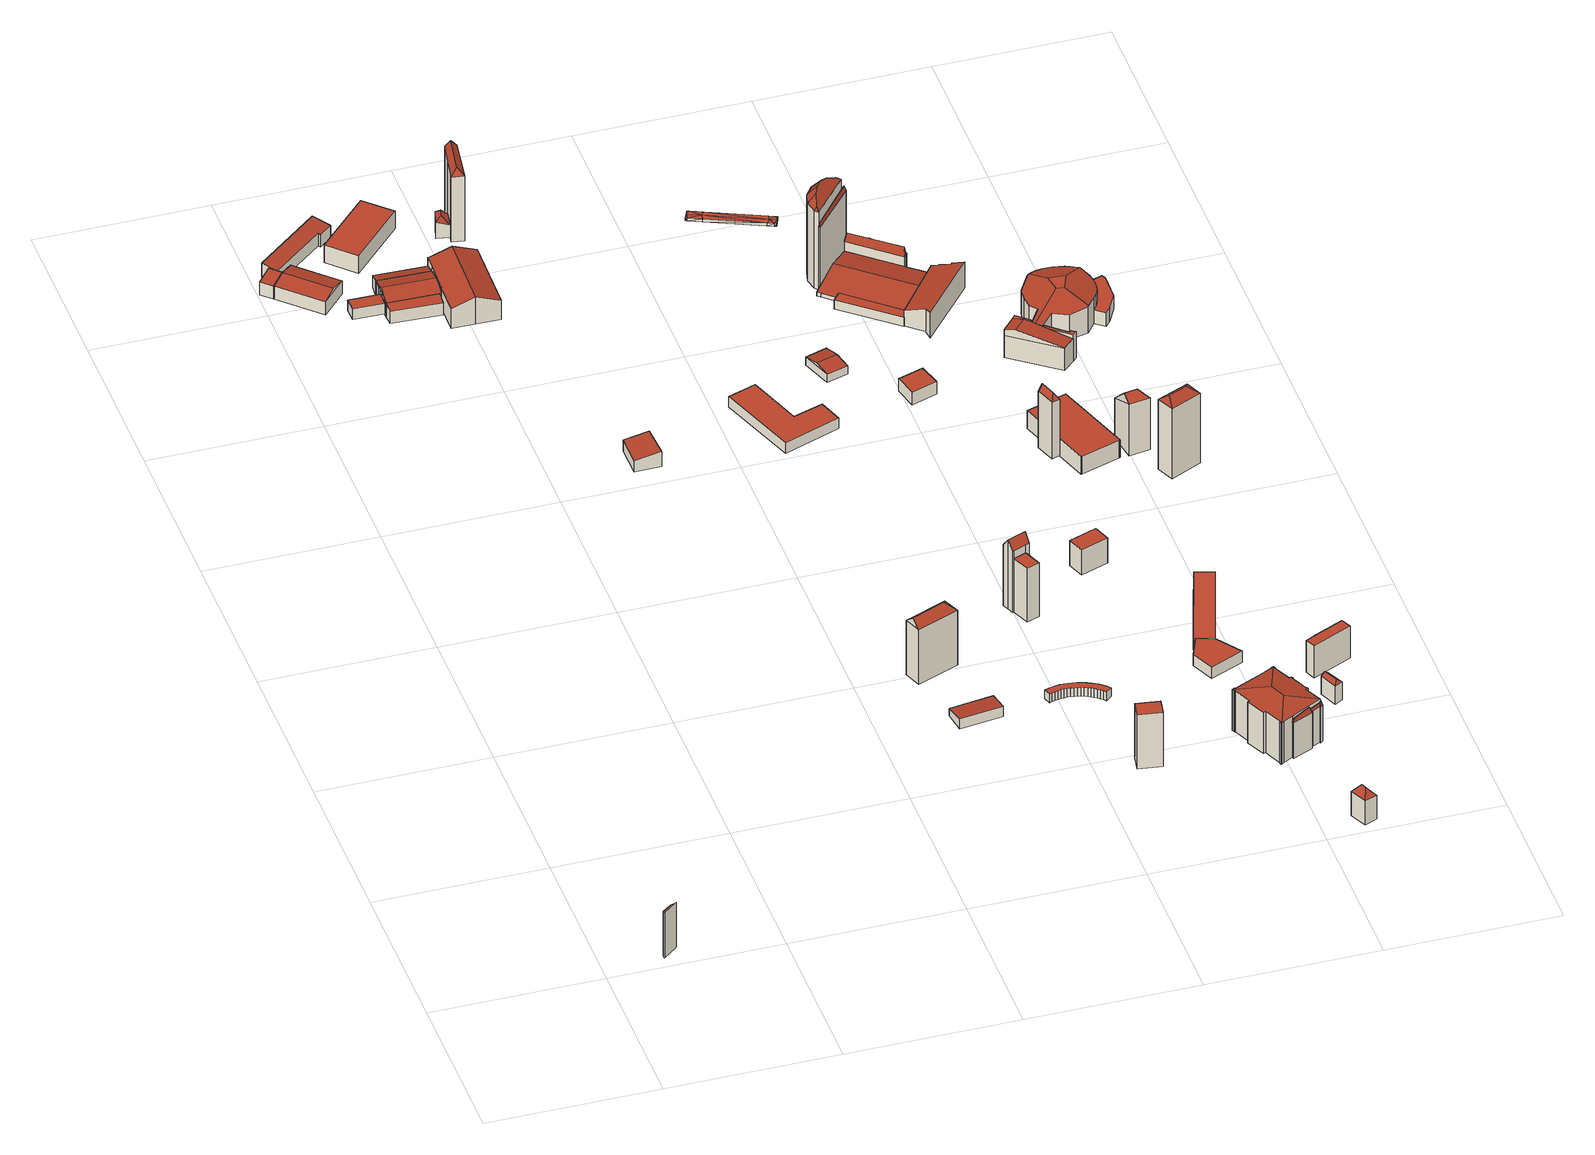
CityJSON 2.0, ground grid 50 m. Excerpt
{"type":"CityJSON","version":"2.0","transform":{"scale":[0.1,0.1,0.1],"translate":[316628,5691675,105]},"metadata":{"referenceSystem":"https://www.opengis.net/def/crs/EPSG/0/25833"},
"CityObjects":{
"building1":{"type":"Building","attributes":{"Dachtyp_tdc":"tdcPolyFlatRoof","Gemeindeschluessel":14713000,"Dachneigung":29.54,"QualitaetDacherkennung":42,"Geometrietyp2DReferenz":"3000","function":"31001_9998","roofType":"2100","measuredHeight":15.11},"geometry":[{"type":"MultiSurface","lod":"2","boundaries":[[[0,1,2,3]],[[1,4,5,2]],[[4,6,7,5]],[[6,8,9,7]],[[8,10,11,9]],[[10,0,3,11]],[[10,8,6,4,1,0]],[[3,2,5,7,9,11]]],"semantics":{"surfaces":[{"type":"WallSurface"},{"type":"RoofSurface"},{"type":"GroundSurface"}],"values":[0,0,0,0,0,0,1,2]}}]},
"building2":{"type":"Building","attributes":{"name":"Zoo Leipzig","Dachtyp_tdc":"tdcPolyFlatRoof","Gemeindeschluessel":14713000,"Dachneigung":11.87,"QualitaetDacherkennung":51,"Geometrietyp2DReferenz":"3000","function":"31001_9998","roofType":"2100","measuredHeight":5.41},"geometry":[{"type":"MultiSurface","lod":"2","boundaries":[[[12,13,14,15]],[[13,16,17,14]],[[16,18,19,17]],[[18,12,15,19]],[[18,16,13,12]],[[15,14,17,19]]],"semantics":{"surfaces":[{"type":"WallSurface"},{"type":"RoofSurface"},{"type":"GroundSurface"}],"values":[0,0,0,0,1,2]}}]},
"building3":{"type":"Building","attributes":{"name":"Zoo Leipzig","Dachtyp_tdc":"tdcFreeFormRoof","Gemeindeschluessel":14713000,"Dachneigung":11.12,"QualitaetDacherkennung":79,"Geometrietyp2DReferenz":"3000","function":"31001_9998","roofType":"5000","measuredHeight":5.36},"geometry":[{"type":"MultiSurface","lod":"2","boundaries":[[[20,21,22,23]],[[21,24,25,22]],[[24,26,14,25]],[[26,20,23,14]],[[24,27,28,26]],[[27,21,20,28]],[[20,26,28]],[[24,21,27]],[[23,22,25,14]]],"semantics":{"surfaces":[{"type":"WallSurface"},{"type":"RoofSurface"},{"type":"GroundSurface"}],"values":[0,0,0,0,1,1,0,0,2]}}]},
"building4":{"type":"Building","attributes":{"name":"Zoo Leipzig","Dachtyp_tdc":"tdcPolyFlatRoof","Gemeindeschluessel":14713000,"Dachneigung":6.94,"QualitaetDacherkennung":57,"Geometrietyp2DReferenz":"3000","function":"31001_9998","roofType":"2100","measuredHeight":4.77},"geometry":[{"type":"MultiSurface","lod":"2","boundaries":[[[29,30,31,32]],[[30,33,34,31]],[[33,35,36,34]],[[35,37,38,36]],[[37,39,40,38]],[[39,41,42,40]],[[41,29,32,42]],[[41,39,37,35,33,30,29]],[[32,31,34,36,38,40,42]]],"semantics":{"surfaces":[{"type":"WallSurface"},{"type":"RoofSurface"},{"type":"GroundSurface"}],"values":[0,0,0,0,0,0,0,1,2]}}]},
"building5":{"type":"Building","attributes":{"name":"Zoo Leipzig","Dachtyp_tdc":"tdcPolyFlatRoof","Gemeindeschluessel":14713000,"Dachneigung":0,"QualitaetDacherkennung":66,"Geometrietyp2DReferenz":"3000","function":"31001_9998","roofType":"1000","measuredHeight":3.45},"geometry":[{"type":"MultiSurface","lod":"2","boundaries":[[[43,44,45,46]],[[44,47,48,45]],[[47,49,50,48]],[[49,51,52,50]],[[51,43,46,52]],[[51,49,47,44,43]],[[46,45,48,50,52]]],"semantics":{"surfaces":[{"type":"WallSurface"},{"type":"RoofSurface"},{"type":"GroundSurface"}],"values":[0,0,0,0,0,1,2]}}]},
"building6":{"type":"Building","attributes":{"name":"Zoo Leipzig","Dachtyp_tdc":"tdcPolyFlatRoof","Gemeindeschluessel":14713000,"Dachneigung":14.94,"QualitaetDacherkennung":77,"Geometrietyp2DReferenz":"3000","function":"31001_9998","roofType":"2100","measuredHeight":4.71},"geometry":[{"type":"MultiSurface","lod":"2","boundaries":[[[53,54,55,56]],[[54,57,58,55]],[[57,59,60,58]],[[59,53,56,60]],[[59,57,54,53]],[[56,55,58,60]]],"semantics":{"surfaces":[{"type":"WallSurface"},{"type":"RoofSurface"},{"type":"GroundSurface"}],"values":[0,0,0,0,1,2]}}]},
"building7":{"type":"Building","attributes":{"name":"Zoo Leipzig","Dachtyp_tdc":"tdcPolyFlatRoof","Gemeindeschluessel":14713000,"Dachneigung":14.91,"QualitaetDacherkennung":81,"Geometrietyp2DReferenz":"3000","function":"31001_9998","roofType":"2100","measuredHeight":4.96},"geometry":[{"type":"MultiSurface","lod":"2","boundaries":[[[61,62,63,64]],[[62,65,66,63]],[[65,67,68,66]],[[67,61,64,68]],[[67,65,62,61]],[[64,63,66,68]]],"semantics":{"surfaces":[{"type":"WallSurface"},{"type":"RoofSurface"},{"type":"GroundSurface"}],"values":[0,0,0,0,1,2]}}]},
"building8":{"type":"Building","attributes":{"name":"Zoo Leipzig","Dachtyp_tdc":"tdcPolyFlatRoof","Gemeindeschluessel":14713000,"Dachneigung":0,"QualitaetDacherkennung":80,"Geometrietyp2DReferenz":"3000","function":"31001_9998","roofType":"1000","measuredHeight":5.86},"geometry":[{"type":"MultiSurface","lod":"2","boundaries":[[[69,70,71,72]],[[70,73,74,71]],[[73,75,76,74]],[[75,69,72,76]],[[75,73,70,69]],[[72,71,74,76]]],"semantics":{"surfaces":[{"type":"WallSurface"},{"type":"RoofSurface"},{"type":"GroundSurface"}],"values":[0,0,0,0,1,2]}}]},
"building9":{"type":"Building","attributes":{"name":"Zoo Leipzig","Gemeindeschluessel":14713000,"Geometrietyp2DReferenz":"3000","function":"31001_9998","roofType":"9999"},"children":["building9-1","building9-2"]},
"building9-1":{"type":"BuildingPart","attributes":{"Dachtyp_tdc":"tdcGableRoof","Dachneigung":14.96,"QualitaetDacherkennung":66,"Geometrietyp2DReferenz":"3000","roofType":"3100","measuredHeight":6.15},"parents":["building9"],"geometry":[{"type":"MultiSurface","lod":"2","boundaries":[[[77,53,78,79]],[[53,59,80,78]],[[59,81,50,80]],[[81,82,48,50]],[[82,83,45,48]],[[83,84,85,45]],[[84,65,86,85]],[[65,62,87,86]],[[88,77,79,89]],[[53,77,88,90,91,92,93,59]],[[65,94,95,91,90,62]],[[82,92,91,95,83]],[[83,95,94,84]],[[84,94,65]],[[81,93,92,82]],[[59,93,81]],[[79,78,80,50,48,45,85,86,87,89]],[[89,87,62,88]],[[62,90,88]]],"semantics":{"surfaces":[{"type":"WallSurface"},{"type":"RoofSurface"},{"type":"GroundSurface"},{"type":"ClosureSurface"}],"values":[0,0,0,0,0,0,0,0,0,1,1,0,0,0,0,0,2,3,3]}}]},
"building9-2":{"type":"BuildingPart","attributes":{"Dachtyp_tdc":"tdcGableRoof","Dachneigung":20.04,"QualitaetDacherkennung":93,"Geometrietyp2DReferenz":"3000","roofType":"3100","measuredHeight":9.03},"parents":["building9"],"geometry":[{"type":"MultiSurface","lod":"2","boundaries":[[[96,87,62]],[[96,97,98,87]],[[97,99,100,98]],[[99,101,102,100]],[[101,103,104,102]],[[103,105,106,104]],[[105,107,108,106]],[[107,109,110,108]],[[109,111,79,110]],[[111,112,88,89,79]],[[107,105,103,101]],[[101,99,97,96,112,111,109,107]],[[89,87,98,100,102,104,106,108,110,79]],[[62,90,88,112,96]],[[62,87,89,88]],[[88,90,62]]],"semantics":{"surfaces":[{"type":"WallSurface"},{"type":"RoofSurface"},{"type":"GroundSurface"},{"type":"ClosureSurface"}],"values":[0,0,0,0,0,0,0,0,0,0,1,1,2,0,3,3]}}]},
"building10":{"type":"Building","attributes":{"name":"Zoo Leipzig","Dachtyp_tdc":"tdcPolyFlatRoof","Gemeindeschluessel":14713000,"Dachneigung":9.94,"QualitaetDacherkennung":78,"Geometrietyp2DReferenz":"3000","function":"31001_9998","roofType":"2100","measuredHeight":4.97},"geometry":[{"type":"MultiSurface","lod":"2","boundaries":[[[113,114,115,116]],[[114,117,118,115]],[[117,119,120,118]],[[119,113,116,120]],[[119,117,114,113]],[[116,115,118,120]]],"semantics":{"surfaces":[{"type":"WallSurface"},{"type":"RoofSurface"},{"type":"GroundSurface"}],"values":[0,0,0,0,1,2]}}]},
"building11":{"type":"Building","attributes":{"Gemeindeschluessel":14713000,"Dachneigung":81.47,"Dachorientierung":0,"MittlereTraufHoehe":110.04,"QualitaetDacherkennung":100,"ObjektHoehe":3.41,"BodenHoehe":107.11,"Geometrietyp2DReferenz":"3000","AbsoluteHoehe":110.52,"Dachflaeche":82.7,"function":"31001_9998","roofType":"2100","measuredHeight":3.41,"storeysAboveGround":1},"geometry":[{"type":"MultiSurface","lod":"2","boundaries":[[[121,122,123,124]],[[122,125,126,123]],[[125,127,128,126]],[[125,122,121,127]],[[128,124,123,126]],[[127,121,124,128]]],"semantics":{"surfaces":[{"type":"WallSurface"},{"type":"RoofSurface"},{"type":"GroundSurface"}],"values":[0,0,0,1,2,0]}}]},
"building12":{"type":"Building","attributes":{"name":"Zoo Leipzig","Dachtyp_tdc":"tdcHipAndGableRoof","Gemeindeschluessel":14713000,"Dachneigung":37.44,"QualitaetDacherkennung":20,"Geometrietyp2DReferenz":"3000","function":"31001_9998","roofType":"5000","measuredHeight":5.75},"geometry":[{"type":"MultiSurface","lod":"2","boundaries":[[[129,130,131]],[[132,129,131,133]],[[130,134,133,131]],[[135,136,137,138]],[[129,132,136,135]],[[132,134,137,136]],[[134,130,138,137]],[[130,129,135,138]],[[134,132,133]]],"semantics":{"surfaces":[{"type":"WallSurface"},{"type":"RoofSurface"},{"type":"GroundSurface"}],"values":[0,1,1,2,0,0,0,0,1]}}]},
"building13":{"type":"Building","attributes":{"Gemeindeschluessel":14713000,"Dachneigung":50.7,"Dachorientierung":-112.06,"MittlereTraufHoehe":125,"QualitaetDacherkennung":17,"ObjektHoehe":20.42,"BodenHoehe":106.8,"Geometrietyp2DReferenz":"3000","AbsoluteHoehe":127.22,"Dachflaeche":93.27,"function":"31001_9998","roofType":"5000","measuredHeight":20.42,"storeysAboveGround":7},"geometry":[{"type":"MultiSurface","lod":"2","boundaries":[[[139,140,141,142]],[[140,143,144,141]],[[143,145,146,144]],[[145,139,142,146]],[[143,140,147]],[[139,145,148]],[[140,139,148,147]],[[145,143,147,148]],[[142,141,144,146]]],"semantics":{"surfaces":[{"type":"WallSurface"},{"type":"RoofSurface"},{"type":"GroundSurface"}],"values":[0,0,0,0,1,0,1,1,2]}}]},
"building14":{"type":"Building","attributes":{"name":"Zoo Leipzig","Dachtyp_tdc":"tdcFreeFormRoof","Gemeindeschluessel":14713000,"Dachneigung":44.92,"QualitaetDacherkennung":3,"Geometrietyp2DReferenz":"3000","function":"31001_9998","roofType":"5000","measuredHeight":23.52},"geometry":[{"type":"MultiSurface","lod":"2","boundaries":[[[149,150,151,152]],[[150,153,154,151]],[[153,155,156,154]],[[155,157,158,156]],[[157,159,160,158]],[[159,161,162,160]],[[161,149,152,162]],[[157,155,163]],[[155,153,150,163]],[[150,149,161,159,157,163]],[[152,151,154,156,158,160,162]]],"semantics":{"surfaces":[{"type":"WallSurface"},{"type":"RoofSurface"},{"type":"GroundSurface"}],"values":[0,0,0,0,0,0,0,1,1,1,2]}}]},
"building15":{"type":"Building","attributes":{"Gemeindeschluessel":14713000,"Dachneigung":90,"Dachorientierung":0,"MittlereTraufHoehe":125.78,"QualitaetDacherkennung":17,"ObjektHoehe":18.08,"BodenHoehe":107.69,"Geometrietyp2DReferenz":"3000","AbsoluteHoehe":125.78,"Dachflaeche":35,"function":"31001_9998","roofType":"1000","measuredHeight":18.08,"storeysAboveGround":6},"geometry":[{"type":"MultiSurface","lod":"2","boundaries":[[[164,165,166,167]],[[165,168,169,166]],[[168,170,171,169]],[[170,164,167,171]],[[170,168,165,164]],[[167,166,169,171]]],"semantics":{"surfaces":[{"type":"WallSurface"},{"type":"RoofSurface"},{"type":"GroundSurface"}],"values":[0,0,0,0,1,2]}}]},
"building16":{"type":"Building","attributes":{"Gemeindeschluessel":14713000,"Dachneigung":90,"Dachorientierung":0,"MittlereTraufHoehe":110.18,"QualitaetDacherkennung":100,"ObjektHoehe":2.84,"BodenHoehe":107.34,"Geometrietyp2DReferenz":"3000","AbsoluteHoehe":110.18,"Dachflaeche":37.8,"function":"31001_9998","roofType":"1000","measuredHeight":2.84,"storeysAboveGround":1},"geometry":[{"type":"MultiSurface","lod":"2","boundaries":[[[172,173,174,175]],[[173,176,177,174]],[[176,178,179,177]],[[178,180,181,179]],[[178,176,173,172,182,183,184,185,186,187,188,189,190,191,192,193,194,195,196,197,198,199,200,201,202,203,204,205,206,207,208,209,210,211,212,180]],[[181,213,214,215,216,217,218,219,220,221,222,223,224,225,226,227,228,229,230,231,232,233,234,235,236,237,238,239,240,241,242,243,175,174,177,179]],[[180,212,213,181]],[[212,211,214,213]],[[211,210,215,214]],[[210,209,216,215]],[[209,208,217,216]],[[208,207,218,217]],[[207,206,219,218]],[[206,205,220,219]],[[205,204,221,220]],[[204,203,222,221]],[[203,202,223,222]],[[202,201,224,223]],[[201,200,225,224]],[[200,199,226,225]],[[199,198,227,226]],[[198,197,228,227]],[[197,196,229,228]],[[196,195,230,229]],[[195,194,231,230]],[[194,193,232,231]],[[193,192,233,232]],[[192,191,234,233]],[[191,190,235,234]],[[190,189,236,235]],[[189,188,237,236]],[[188,187,238,237]],[[187,186,239,238]],[[186,185,240,239]],[[185,184,241,240]],[[184,183,242,241]],[[183,182,243,242]],[[182,172,175,243]]],"semantics":{"surfaces":[{"type":"WallSurface"},{"type":"RoofSurface"},{"type":"GroundSurface"}],"values":[0,0,0,0,1,2,0,0,0,0,0,0,0,0,0,0,0,0,0,0,0,0,0,0,0,0,0,0,0,0,0,0,0,0,0,0,0,0]}}]},
"building17":{"type":"Building","attributes":{"name":"Zoo Leipzig","Dachtyp_tdc":"tdcPolyFlatRoof","Gemeindeschluessel":14713000,"Dachneigung":0,"QualitaetDacherkennung":73,"Geometrietyp2DReferenz":"3000","function":"31001_9998","roofType":"1000","measuredHeight":3.57},"geometry":[{"type":"MultiSurface","lod":"2","boundaries":[[[244,245,246,247]],[[245,248,249,246]],[[248,250,251,249]],[[250,252,253,251]],[[252,254,255,253]],[[254,244,247,255]],[[254,252,250,248,245,244]],[[247,246,249,251,253,255]]],"semantics":{"surfaces":[{"type":"WallSurface"},{"type":"RoofSurface"},{"type":"GroundSurface"}],"values":[0,0,0,0,0,0,1,2]}}]},
"building18":{"type":"Building","attributes":{"Gemeindeschluessel":14713000,"Dachneigung":34.48,"Dachorientierung":-110.97,"MittlereTraufHoehe":128.25,"QualitaetDacherkennung":35,"ObjektHoehe":23.36,"BodenHoehe":107.18,"Geometrietyp2DReferenz":"3000","AbsoluteHoehe":130.54,"Dachflaeche":39.95,"function":"31001_9998","roofType":"3100","measuredHeight":23.36,"storeysAboveGround":8},"children":["building18-1"],"geometry":[{"type":"MultiSurface","lod":"2","boundaries":[[[256,257,258]],[[256,259,260,257]],[[259,261,262,260]],[[261,263,264,262]],[[263,265,266,264]],[[265,267,268,266]],[[267,269,270,268]],[[269,271,272,270]],[[271,273,272]],[[261,259,256,271,269,267]],[[267,265,263,261]],[[257,260,262,264,266,268,270,272]],[[258,273,271,256]],[[258,257,272,273]]],"semantics":{"surfaces":[{"type":"WallSurface"},{"type":"RoofSurface"},{"type":"GroundSurface"},{"type":"ClosureSurface"}],"values":[0,0,0,0,0,0,0,0,0,1,1,2,0,3]}}]},
"building18-1":{"type":"BuildingPart","attributes":{"Dachneigung":90,"Dachorientierung":0,"MittlereTraufHoehe":125.22,"QualitaetDacherkennung":21,"BodenHoehe":107.18,"ObjektTeilHoehe":18.05,"Geometrietyp2DReferenz":"3000","AbsoluteHoehe":125.22,"Dachflaeche":22.58,"roofType":"1000","measuredHeight":18.05,"storeysAboveGround":6},"parents":["building18"],"geometry":[{"type":"MultiSurface","lod":"2","boundaries":[[[273,274,275,272]],[[274,276,277,275]],[[276,258,257,277]],[[276,274,273,258]],[[257,272,275,277]],[[272,257,258,273]]],"semantics":{"surfaces":[{"type":"WallSurface"},{"type":"RoofSurface"},{"type":"GroundSurface"},{"type":"ClosureSurface"}],"values":[0,0,0,1,2,3]}}]},
"building19":{"type":"Building","attributes":{"name":"Zoo Leipzig","Dachtyp_tdc":"tdcGableRoof","Gemeindeschluessel":14713000,"Dachneigung":11.78,"QualitaetDacherkennung":24,"Geometrietyp2DReferenz":"3000","function":"31001_9998","roofType":"3100","measuredHeight":3.64},"geometry":[{"type":"MultiSurface","lod":"2","boundaries":[[[278,279,280,281]],[[279,282,283,280]],[[282,284,285,283]],[[284,278,281,285]],[[282,279,286]],[[278,284,287]],[[279,278,287,286]],[[284,282,286,287]],[[281,280,283,285]]],"semantics":{"surfaces":[{"type":"WallSurface"},{"type":"RoofSurface"},{"type":"GroundSurface"}],"values":[0,0,0,0,0,0,1,1,2]}}]},
"building20":{"type":"Building","attributes":{"Dachtyp_tdc":"tdcPolyFlatRoof","Gemeindeschluessel":14713000,"Dachneigung":0,"QualitaetDacherkennung":65,"Geometrietyp2DReferenz":"3000","function":"31001_9998","roofType":"1000","measuredHeight":6.64},"geometry":[{"type":"MultiSurface","lod":"2","boundaries":[[[288,289,290,291]],[[289,292,293,290]],[[292,294,295,293]],[[294,296,297,295]],[[296,298,299,297]],[[298,288,291,299]],[[298,296,294,292,289,288]],[[291,290,293,295,297,299]]],"semantics":{"surfaces":[{"type":"WallSurface"},{"type":"RoofSurface"},{"type":"GroundSurface"}],"values":[0,0,0,0,0,0,1,2]}}]},
"building21":{"type":"Building","attributes":{"Dachtyp_tdc":"tdcFreeFormRoof","Gemeindeschluessel":14713000,"Dachneigung":51.76,"QualitaetDacherkennung":7,"Geometrietyp2DReferenz":"3000","function":"31001_9998","roofType":"5000","measuredHeight":10.45},"geometry":[{"type":"MultiSurface","lod":"2","boundaries":[[[300,301,302,303]],[[301,304,305,302]],[[304,306,307,305]],[[306,300,303,307]],[[308,306,304]],[[309,308,304,301]],[[309,301,300]],[[308,309,300,306]],[[303,302,305,307]]],"semantics":{"surfaces":[{"type":"WallSurface"},{"type":"RoofSurface"},{"type":"GroundSurface"}],"values":[0,0,0,0,1,1,1,1,2]}}]},
"building22":{"type":"Building","attributes":{"Gemeindeschluessel":14713000,"Geometrietyp2DReferenz":"3000","function":"31001_9998","roofType":"9999"},"children":["building22-1","building22-2"]},
"building22-1":{"type":"BuildingPart","attributes":{"Dachtyp_tdc":"tdcHipRoof","Dachneigung":10.04,"QualitaetDacherkennung":75,"Geometrietyp2DReferenz":"3000","roofType":"3200","measuredHeight":15.07},"parents":["building22"],"geometry":[{"type":"MultiSurface","lod":"2","boundaries":[[[310,311,312,313]],[[311,314,315,312]],[[314,316,317,315]],[[316,318,319,317]],[[318,320,321,319]],[[320,322,323,321]],[[322,324,325,323]],[[324,326,327,325]],[[326,328,329,327]],[[328,330,331,332,329]],[[333,334,335]],[[333,336,337,334]],[[336,338,339,337]],[[338,340,341,339]],[[340,342,343,341]],[[342,344,345,343]],[[344,346,347,345]],[[346,348,349,347]],[[348,350,351,349]],[[350,352,353,351]],[[352,354,355,353]],[[354,356,357,355]],[[356,358,359,357]],[[358,360,361,359]],[[360,362,363,361]],[[362,364,365,363]],[[364,366,367,365]],[[366,368,369,367]],[[368,370,371,369]],[[370,372,373,371]],[[372,374,375,373]],[[374,376,377,375]],[[376,378,379,377]],[[378,380,381,379]],[[380,382,383,381]],[[382,384,385,383]],[[384,386,387,385]],[[386,388,389,387]],[[388,310,313,389]],[[384,382,380,378,376,374,372,370,368,366,390]],[[340,338,336,333,330,391]],[[366,364,362,360,358,356,354,352,350,348,346,344,342,340,391,390]],[[330,328,326,324,322,320,318,316,314,311,310,388,386,384,390,391]],[[313,312,315,317,319,321,323,325,327,329,332,334,337,339,341,343,345,347,349,351,353,355,357,359,361,363,365,367,369,371,373,375,377,379,381,383,385,387,389]],[[335,331,330,333]],[[335,334,332,331]]],"semantics":{"surfaces":[{"type":"WallSurface"},{"type":"RoofSurface"},{"type":"GroundSurface"},{"type":"ClosureSurface"}],"values":[0,0,0,0,0,0,0,0,0,0,0,0,0,0,0,0,0,0,0,0,0,0,0,0,0,0,0,0,0,0,0,0,0,0,0,0,0,0,0,1,1,1,1,2,0,3]}}]},
"building22-2":{"type":"BuildingPart","attributes":{"Dachtyp_tdc":"tdcFreeFormRoof","Dachneigung":76.88,"QualitaetDacherkennung":24,"Geometrietyp2DReferenz":"3000","roofType":"5000","measuredHeight":13.98},"parents":["building22"],"geometry":[{"type":"MultiSurface","lod":"2","boundaries":[[[392,393,394,395]],[[393,335,334,394]],[[331,396,397,332]],[[396,398,399,397]],[[398,400,401,399]],[[400,402,403,401]],[[402,404,405,403]],[[404,406,407,405]],[[406,392,395,407]],[[408,409,400,398]],[[408,398,396]],[[410,411,412,413,409,408,396,331,335]],[[410,335,393]],[[411,410,393,392]],[[412,411,392,406]],[[406,404,402,413,412]],[[409,413,402,400]],[[395,394,334,332,397,399,401,403,405,407]],[[332,334,335,331]]],"semantics":{"surfaces":[{"type":"WallSurface"},{"type":"RoofSurface"},{"type":"GroundSurface"},{"type":"ClosureSurface"}],"values":[0,0,0,0,0,0,0,0,0,1,1,1,1,1,1,1,1,2,3]}}]},
"building23":{"type":"Building","attributes":{"Gemeindeschluessel":14713000,"Dachorientierung":0,"MittlereTraufHoehe":115.63,"ObjektHoehe":8.43,"BodenHoehe":107.2,"Geometrietyp2DReferenz":"3000","BezugspunktDach":"2000","AbsoluteHoehe":115.63,"Dachflaeche":44.92,"function":"31001_9998","measuredHeight":8.43,"storeysAboveGround":3},"geometry":[{"type":"MultiSurface","lod":"2","boundaries":[[[414,415,416,417]],[[417,416,418,419]],[[416,415,420,418]],[[415,414,421,420]],[[414,417,419,421]],[[419,418,420,421]]],"semantics":{"surfaces":[{"type":"RoofSurface"},{"type":"WallSurface"},{"type":"GroundSurface"}],"values":[0,1,1,1,1,2]}}]},
"building24":{"type":"Building","attributes":{"name":"Zoo Leipzig","Dachtyp_tdc":"tdcPolyFlatRoof","Gemeindeschluessel":14713000,"Dachneigung":0,"QualitaetDacherkennung":63,"Geometrietyp2DReferenz":"3000","function":"31001_9998","roofType":"1000","measuredHeight":4.21},"geometry":[{"type":"MultiSurface","lod":"2","boundaries":[[[422,423,424,425]],[[423,426,427,424]],[[426,428,429,427]],[[428,422,425,429]],[[428,426,423,422]],[[425,424,427,429]]],"semantics":{"surfaces":[{"type":"WallSurface"},{"type":"RoofSurface"},{"type":"GroundSurface"}],"values":[0,0,0,0,1,2]}}]},
"building25":{"type":"Building","attributes":{"Dachtyp_tdc":"tdcPolyFlatRoof","Gemeindeschluessel":14713000,"Dachneigung":0,"QualitaetDacherkennung":86,"Geometrietyp2DReferenz":"3000","function":"31001_9998","roofType":"1000","measuredHeight":3.71},"geometry":[{"type":"MultiSurface","lod":"2","boundaries":[[[430,431,432,433]],[[431,434,435,432]],[[434,436,437,435]],[[436,438,439,437]],[[438,430,433,439]],[[438,436,434,431,430]],[[433,432,435,437,439]]],"semantics":{"surfaces":[{"type":"WallSurface"},{"type":"RoofSurface"},{"type":"GroundSurface"}],"values":[0,0,0,0,0,1,2]}}]},
"building26":{"type":"Building","attributes":{"BodenHoehe":106.54,"gemHoehe":0,"BauwerkHoehe":1,"Breite":3,"Gemeindeschluessel":"14713000","Geometrietyp2DReferenz":"3000","function":"53001_1800","measuredHeight":1},"geometry":[{"type":"MultiSurface","lod":"2","boundaries":[[[440,441,442]],[[442,443,440]],[[440,443,444]],[[443,445,444]],[[444,445,446]],[[446,445,447]],[[447,445,448]],[[447,448,449]],[[450,451,442]],[[442,451,443]],[[443,451,452]],[[443,452,453]],[[443,453,445]],[[454,455,448]],[[453,454,445]],[[445,454,448]],[[442,441,456]],[[442,456,457]],[[441,440,458]],[[441,458,456]],[[440,444,459]],[[440,459,458]],[[444,446,460]],[[444,460,459]],[[446,447,461]],[[446,461,460]],[[447,449,462]],[[447,462,461]],[[449,448,463]],[[449,463,462]],[[448,455,464]],[[448,464,463]],[[455,454,465]],[[455,465,464]],[[454,453,466]],[[454,466,465]],[[453,452,467]],[[453,467,466]],[[452,451,468]],[[452,468,467]],[[451,450,469]],[[451,469,468]],[[450,442,457]],[[450,457,469]],[[457,456,458]],[[458,470,457]],[[459,470,458]],[[459,471,470]],[[460,471,459]],[[461,471,460]],[[463,471,461]],[[462,463,461]],[[457,468,469]],[[470,468,457]],[[467,468,470]],[[466,467,470]],[[471,466,470]],[[463,464,465]],[[471,465,466]],[[463,465,471]]],"semantics":{"surfaces":[{"type":"RoofSurface"},{"type":"WallSurface"},{"type":"GroundSurface"}],"values":[0,0,0,0,0,0,0,0,0,0,0,0,0,0,0,0,1,1,1,1,1,1,1,1,1,1,1,1,1,1,1,1,1,1,1,1,1,1,1,1,1,1,1,1,2,2,2,2,2,2,2,2,2,2,2,2,2,2,2,2]}}]},
"building27":{"type":"Building","attributes":{"Dachtyp_tdc":"tdcGableRoof","Gemeindeschluessel":14713000,"Dachneigung":64.09,"QualitaetDacherkennung":2,"Geometrietyp2DReferenz":"3000","function":"31001_9998","roofType":"3100","measuredHeight":19.77},"geometry":[{"type":"MultiSurface","lod":"2","boundaries":[[[472,473,474,475]],[[473,476,477,474]],[[476,478,479,477]],[[478,480,481,479]],[[480,482,483,481]],[[482,484,485,483]],[[484,486,487,485]],[[486,488,489,487]],[[488,472,475,489]],[[484,482,480,478,476]],[[476,473,472,488,486,484]],[[475,474,477,479,481,483,485,487,489]]],"semantics":{"surfaces":[{"type":"WallSurface"},{"type":"RoofSurface"},{"type":"GroundSurface"}],"values":[0,0,0,0,0,0,0,0,0,1,1,2]}}]},
"building28":{"type":"Building","attributes":{"name":"Zoo Leipzig","Dachtyp_tdc":"tdcFreeFormRoof","Gemeindeschluessel":14713000,"Dachneigung":57.87,"QualitaetDacherkennung":7,"Geometrietyp2DReferenz":"3000","function":"31001_9998","roofType":"5000","measuredHeight":20.93},"geometry":[{"type":"MultiSurface","lod":"2","boundaries":[[[490,491,492,493]],[[491,494,495,492]],[[494,496,497,495]],[[496,490,493,497]],[[498,496,494]],[[499,498,494,491]],[[499,491,490]],[[498,499,490,496]],[[493,492,495,497]]],"semantics":{"surfaces":[{"type":"WallSurface"},{"type":"RoofSurface"},{"type":"GroundSurface"}],"values":[0,0,0,0,0,1,1,1,2]}}]},
"building29":{"type":"Building","attributes":{"Dachtyp_tdc":"tdcFreeFormRoof","Gemeindeschluessel":14713000,"Dachneigung":35.44,"QualitaetDacherkennung":12,"Geometrietyp2DReferenz":"3000","function":"31001_9998","roofType":"5000","measuredHeight":6.96},"geometry":[{"type":"MultiSurface","lod":"2","boundaries":[[[500,501,502,503]],[[501,504,505,502]],[[504,506,507,505]],[[506,500,503,507]],[[508,506,504]],[[509,508,504,501]],[[509,501,500]],[[508,509,500,506]],[[503,502,505,507]]],"semantics":{"surfaces":[{"type":"WallSurface"},{"type":"RoofSurface"},{"type":"GroundSurface"}],"values":[0,0,0,0,0,1,1,1,2]}}]},
"building30":{"type":"Building","attributes":{"name":"Zoo Leipzig,Aquarium","Gemeindeschluessel":14713000,"Geometrietyp2DReferenz":"3000","function":"31001_3262","roofType":"9999"},"children":["building30-1","building30-2","building30-3","building30-4","building30-5","building30-6"]},
"building30-1":{"type":"BuildingPart","attributes":{"Dachtyp_tdc":"tdcFreeFormRoof","Dachneigung":76.52,"QualitaetDacherkennung":6,"Geometrietyp2DReferenz":"3000","roofType":"5000","measuredHeight":22.86},"parents":["building30"],"geometry":[{"type":"MultiSurface","lod":"2","boundaries":[[[510,511,512,513,514]],[[515,516,517,518]],[[516,519,520,521,517]],[[522,511,510]],[[523,522,510,519]],[[523,519,516]],[[522,523,516,515,511]],[[521,524,525,513,512,518,517]],[[514,526,527,528,520,519,510]],[[514,513,525,526]],[[526,525,524,527]],[[524,521,520,528,527]],[[518,512,511,515]]],"semantics":{"surfaces":[{"type":"WallSurface"},{"type":"RoofSurface"},{"type":"GroundSurface"},{"type":"ClosureSurface"}],"values":[0,0,0,1,1,1,1,2,0,3,3,3,3]}}]},
"building30-2":{"type":"BuildingPart","attributes":{"Dachtyp_tdc":"tdcGableRoof","Dachneigung":10,"QualitaetDacherkennung":23,"Geometrietyp2DReferenz":"3000","roofType":"3100","measuredHeight":3.19},"parents":["building30"],"geometry":[{"type":"MultiSurface","lod":"2","boundaries":[[[529,530,531,532]],[[530,533,534,531]],[[533,535,536,534]],[[535,514,513,536]],[[537,538,539,540]],[[538,541,542,539]],[[541,543,544,542]],[[545,537,540,546]],[[526,514,535,533,530,529,543,541]],[[541,538,537,545,527,526]],[[540,539,542,544,532,531,534,536,513,525,524,546]],[[525,513,514,526]],[[532,544,543,529]],[[527,524,525,526]],[[545,546,524,527]]],"semantics":{"surfaces":[{"type":"WallSurface"},{"type":"RoofSurface"},{"type":"GroundSurface"},{"type":"ClosureSurface"}],"values":[0,0,0,0,0,0,0,0,1,1,2,3,3,3,3]}}]},
"building30-3":{"type":"BuildingPart","attributes":{"Dachtyp_tdc":"tdcPolyFlatRoof","Dachneigung":0,"QualitaetDacherkennung":42,"Geometrietyp2DReferenz":"3000","roofType":"1000","measuredHeight":3},"parents":["building30"],"geometry":[{"type":"MultiSurface","lod":"2","boundaries":[[[547,548,529,532,549]],[[550,551,552,544,543]],[[551,547,549,552]],[[551,550,548,547]],[[549,532,544,552]],[[543,529,548,550]],[[543,544,532,529]]],"semantics":{"surfaces":[{"type":"WallSurface"},{"type":"RoofSurface"},{"type":"GroundSurface"},{"type":"ClosureSurface"}],"values":[0,0,0,1,2,0,3]}}]},
"building30-4":{"type":"BuildingPart","attributes":{"Dachtyp_tdc":"tdcGableRoof","Dachneigung":10.01,"QualitaetDacherkennung":10,"Geometrietyp2DReferenz":"3000","roofType":"3100","measuredHeight":7.05},"parents":["building30"],"geometry":[{"type":"MultiSurface","lod":"2","boundaries":[[[553,554,555,556]],[[554,557,558,555]],[[557,559,560,561,558]],[[557,554,562]],[[554,553,563,564,562]],[[559,557,562,564]],[[556,555,558,561]],[[565,560,559]],[[553,556,561,560,565]],[[564,563,565,559]],[[565,563,553]]],"semantics":{"surfaces":[{"type":"WallSurface"},{"type":"RoofSurface"},{"type":"GroundSurface"},{"type":"ClosureSurface"}],"values":[0,0,0,0,1,1,2,0,3,0,3]}}]},
"building30-5":{"type":"BuildingPart","attributes":{"Dachtyp_tdc":"tdcFreeFormRoof","Dachneigung":49.6,"QualitaetDacherkennung":3,"Geometrietyp2DReferenz":"3000","roofType":"5000","measuredHeight":29.35},"parents":["building30"],"geometry":[{"type":"MultiSurface","lod":"2","boundaries":[[[566,567,568,512,511]],[[567,569,570,568]],[[569,571,572,570]],[[571,573,574,572]],[[573,575,576,574]],[[575,577,578,576]],[[577,579,515,518,578]],[[580,579,577]],[[581,580,577,575]],[[582,581,575,573]],[[583,582,573,571]],[[584,583,571,569]],[[585,584,569,567]],[[585,567,566]],[[580,581,582,583,584,585,566,579]],[[512,568,570,572,574,576,578,518]],[[511,515,579,566]],[[511,512,518,515]]],"semantics":{"surfaces":[{"type":"WallSurface"},{"type":"RoofSurface"},{"type":"GroundSurface"},{"type":"ClosureSurface"}],"values":[0,0,0,0,0,0,0,1,1,1,1,1,1,1,1,2,0,3]}}]},
"building30-6":{"type":"BuildingPart","attributes":{"Dachtyp_tdc":"tdcFreeFormRoof","Dachneigung":80.19,"QualitaetDacherkennung":24,"Geometrietyp2DReferenz":"3000","roofType":"5000","measuredHeight":7.59},"parents":["building30"],"geometry":[{"type":"MultiSurface","lod":"2","boundaries":[[[560,586,545,546,561]],[[520,587,553,556,521]],[[588,589,528,586]],[[588,586,560]],[[589,588,560,565,563,587,520]],[[589,520,528]],[[556,561,546,524,521]],[[527,545,586,528]],[[527,524,546,545]],[[521,524,527,528,520]],[[553,587,563]],[[561,556,553,565,560]],[[565,553,563]]],"semantics":{"surfaces":[{"type":"WallSurface"},{"type":"RoofSurface"},{"type":"GroundSurface"},{"type":"ClosureSurface"}],"values":[0,0,1,1,1,1,2,0,3,3,0,3,3]}}]},
"building31":{"type":"Building","attributes":{"name":"Zoo Leipzig","Dachtyp_tdc":"tdcPolyFlatRoof","Gemeindeschluessel":14713000,"Dachneigung":0,"QualitaetDacherkennung":28,"Geometrietyp2DReferenz":"3000","function":"31001_9998","roofType":"1000","measuredHeight":5.96},"geometry":[{"type":"MultiSurface","lod":"2","boundaries":[[[590,591,592,593]],[[591,594,595,592]],[[594,596,597,595]],[[596,598,599,597]],[[598,600,601,599]],[[600,602,603,601]],[[602,604,605,603]],[[604,590,593,605]],[[604,602,600,598,596,594,591,590]],[[593,592,595,597,599,601,603,605]]],"semantics":{"surfaces":[{"type":"WallSurface"},{"type":"RoofSurface"},{"type":"GroundSurface"}],"values":[0,0,0,0,0,0,0,0,1,2]}}]},
"building32":{"type":"Building","attributes":{"Dachtyp_tdc":"tdcPolyFlatRoof","Gemeindeschluessel":14713000,"Dachneigung":0,"QualitaetDacherkennung":41,"Geometrietyp2DReferenz":"3000","function":"31001_9998","roofType":"1000","measuredHeight":10.55},"geometry":[{"type":"MultiSurface","lod":"2","boundaries":[[[606,607,608,609]],[[607,610,611,608]],[[610,612,613,611]],[[612,614,615,613]],[[614,616,617,615]],[[616,606,609,617]],[[616,614,612,610,607,606]],[[609,608,611,613,615,617]]],"semantics":{"surfaces":[{"type":"WallSurface"},{"type":"RoofSurface"},{"type":"GroundSurface"}],"values":[0,0,0,0,0,0,1,2]}}]},
"building33":{"type":"Building","attributes":{"name":"Zoo Leipzig,Aquarium","Dachtyp_tdc":"tdcPolyFlatRoof","Gemeindeschluessel":14713000,"Dachneigung":20.67,"QualitaetDacherkennung":56,"Geometrietyp2DReferenz":"3000","function":"31001_3262","roofType":"2100","measuredHeight":8.74},"geometry":[{"type":"MultiSurface","lod":"2","boundaries":[[[618,619,620,621]],[[619,622,623,620]],[[622,624,625,623]],[[624,626,627,625]],[[626,628,629,627]],[[628,630,631,629]],[[630,632,633,631]],[[632,634,635,633]],[[634,618,621,635]],[[634,632,630,628,626,624,622,619,618]],[[621,620,623,625,627,629,631,633,635]]],"semantics":{"surfaces":[{"type":"WallSurface"},{"type":"RoofSurface"},{"type":"GroundSurface"}],"values":[0,0,0,0,0,0,0,0,0,1,2]}}]},
"building34":{"type":"Building","attributes":{"name":"Zoo Leipzig","Dachtyp_tdc":"tdcHipAndGableRoof","Gemeindeschluessel":14713000,"Dachneigung":44.3,"QualitaetDacherkennung":2,"Geometrietyp2DReferenz":"3000","function":"31001_9998","roofType":"5000","measuredHeight":18.94},"geometry":[{"type":"MultiSurface","lod":"2","boundaries":[[[636,637,638,639]],[[637,640,641,638]],[[640,642,643,641]],[[642,636,639,643]],[[640,637,644]],[[636,642,645]],[[637,636,645,644]],[[642,640,644,645]],[[639,638,641,643]]],"semantics":{"surfaces":[{"type":"WallSurface"},{"type":"RoofSurface"},{"type":"GroundSurface"}],"values":[0,0,0,0,1,0,1,1,2]}}]},
"building35":{"type":"Building","attributes":{"name":"Zoo Leipzig,Aquarium","Gemeindeschluessel":14713000,"Geometrietyp2DReferenz":"3000","function":"31001_3262","roofType":"9999"},"children":["building35-1","building35-2","building35-3"]},
"building35-1":{"type":"BuildingPart","attributes":{"Dachtyp_tdc":"tdcGableRoof","Dachneigung":10.31,"QualitaetDacherkennung":20,"Geometrietyp2DReferenz":"3000","roofType":"3100","measuredHeight":10.04},"parents":["building35"],"geometry":[{"type":"MultiSurface","lod":"2","boundaries":[[[646,647,648,649]],[[647,650,651,648]],[[652,653,654,655]],[[656,646,649,657]],[[656,658,659,660,661,662,663]],[[664,662,661,665,666]],[[647,664,666,650]],[[646,663,662,664,647]],[[656,663,646]],[[652,667,660,659,668,653]],[[649,648,651,655,654,657]],[[655,651,650,652]],[[657,654,653,656]],[[665,661,660,667]],[[650,666,665,667,652]],[[668,659,658]],[[653,668,658,656]]],"semantics":{"surfaces":[{"type":"WallSurface"},{"type":"RoofSurface"},{"type":"GroundSurface"},{"type":"ClosureSurface"}],"values":[0,0,0,0,1,1,0,0,0,0,2,3,3,0,3,0,3]}}]},
"building35-2":{"type":"BuildingPart","attributes":{"Dachtyp_tdc":"tdcFreeFormRoof","Dachneigung":55.71,"QualitaetDacherkennung":36,"Geometrietyp2DReferenz":"3000","roofType":"5000","measuredHeight":10.13},"parents":["building35"],"geometry":[{"type":"MultiSurface","lod":"2","boundaries":[[[669,670,651,650,666]],[[669,671,672,670]],[[671,667,652,655,672]],[[673,674,671,669]],[[673,669,666]],[[674,673,666,665,667]],[[674,667,671]],[[655,651,670,672]],[[650,651,655,652]],[[666,650,652,667,665]]],"semantics":{"surfaces":[{"type":"WallSurface"},{"type":"RoofSurface"},{"type":"GroundSurface"},{"type":"ClosureSurface"}],"values":[0,0,0,1,1,1,1,2,3,3]}}]},
"building35-3":{"type":"BuildingPart","attributes":{"Dachtyp_tdc":"tdcPolyFlatRoof","Dachneigung":0,"QualitaetDacherkennung":27,"Geometrietyp2DReferenz":"3000","roofType":"1000","measuredHeight":8.78},"parents":["building35"],"geometry":[{"type":"MultiSurface","lod":"2","boundaries":[[[675,676,677,678]],[[676,679,680,677]],[[679,681,682,680]],[[681,683,656,657,682]],[[668,675,678,654,653]],[[668,658,683,681,679,676,675]],[[678,677,680,682,657,654]],[[658,656,683]],[[653,654,657,656]],[[653,656,658,668]]],"semantics":{"surfaces":[{"type":"WallSurface"},{"type":"RoofSurface"},{"type":"GroundSurface"},{"type":"ClosureSurface"}],"values":[0,0,0,0,0,1,2,0,3,3]}}]},
"building36":{"type":"Building","attributes":{"name":"Zoo Leipzig","Dachtyp_tdc":"tdcFreeFormRoof","Gemeindeschluessel":14713000,"Dachneigung":40.06,"QualitaetDacherkennung":8,"Geometrietyp2DReferenz":"3000","function":"31001_9998","roofType":"5000","measuredHeight":25.67},"geometry":[{"type":"MultiSurface","lod":"2","boundaries":[[[684,685,686,687]],[[685,688,689,686]],[[688,690,691,689]],[[690,684,687,691]],[[692,693,690,688]],[[692,688,685]],[[693,692,685,684]],[[693,684,690]],[[687,686,689,691]]],"semantics":{"surfaces":[{"type":"WallSurface"},{"type":"RoofSurface"},{"type":"GroundSurface"}],"values":[0,0,0,0,1,1,1,1,2]}}]},
"building37":{"type":"Building","attributes":{"name":"Zoo Leipzig,Aquarium","Dachtyp_tdc":"tdcFreeFormRoof","Gemeindeschluessel":14713000,"Dachneigung":17.29,"QualitaetDacherkennung":41,"Geometrietyp2DReferenz":"3000","function":"31001_3262","roofType":"5000","measuredHeight":10.51},"geometry":[{"type":"MultiSurface","lod":"2","boundaries":[[[694,695,696,697]],[[695,698,699,696]],[[698,700,701,699]],[[700,675,702,701]],[[675,703,704,702]],[[703,705,706,704]],[[705,707,708,706]],[[707,709,710,708]],[[709,711,712,710]],[[711,713,714,712]],[[713,715,716,714]],[[715,717,718,716]],[[717,719,720,718]],[[719,721,722,720]],[[721,723,724,722]],[[723,725,726,724]],[[725,727,728,726]],[[727,729,730,728]],[[729,731,732,730]],[[731,733,734,732]],[[733,735,736,734]],[[735,737,738,736]],[[737,739,740,738]],[[739,741,742,740]],[[741,743,744,742]],[[743,745,746,744]],[[745,747,748,746]],[[747,694,697,748]],[[749,735,733,731,729,727,725,723,721,719,750,751,752]],[[745,743,741,739,737,749,752,753,754,694,747]],[[695,754,753,755,756,703,675,700,698]],[[755,751,750,717,715,713,711,709,707,705,756]],[[755,753,752,751]],[[705,703,756]],[[719,717,750]],[[695,694,754]],[[737,735,749]],[[697,696,699,701,702,704,706,708,710,712,714,716,718,720,722,724,726,728,730,732,734,736,738,740,742,744,746,748]]],"semantics":{"surfaces":[{"type":"WallSurface"},{"type":"RoofSurface"},{"type":"GroundSurface"}],"values":[0,0,0,0,0,0,0,0,0,0,0,0,0,0,0,0,0,0,0,0,0,0,0,0,0,0,0,0,1,1,1,1,1,0,0,0,0,2]}}]},
"building38":{"type":"Building","attributes":{"name":"Zoo Leipzig,Aquarium","Dachtyp_tdc":"tdcPolyFlatRoof","Gemeindeschluessel":14713000,"Dachneigung":0,"QualitaetDacherkennung":66,"Geometrietyp2DReferenz":"3000","function":"31001_3262","roofType":"1000","measuredHeight":4.46},"geometry":[{"type":"MultiSurface","lod":"2","boundaries":[[[757,758,759,760]],[[758,761,697,759]],[[761,762,748,697]],[[762,763,746,748]],[[763,764,744,746]],[[764,765,742,744]],[[765,766,740,742]],[[766,767,738,740]],[[767,768,769,738]],[[768,770,771,769]],[[770,772,773,771]],[[772,757,760,773]],[[772,770,768,767,766,765,764,763,762,761,758,757]],[[760,759,697,748,746,744,742,740,738,769,771,773]]],"semantics":{"surfaces":[{"type":"WallSurface"},{"type":"RoofSurface"},{"type":"GroundSurface"}],"values":[0,0,0,0,0,0,0,0,0,0,0,0,1,2]}}]}
},
"vertices":[
[165,16,177],[163,18,175],[163,18,26],[165,16,26],[166,32,170],[166,32,26],[193,52,170],[193,52,26],[207,51,175],[207,51,26],[208,49,177],[208,49,26],
[69,3090,70],[33,3052,59],[33,3052,16],[69,3090,16],[2,3081,59],[2,3081,16],[39,3119,70],[39,3119,16],
[103,3125,60],[213,3019,60],[213,3019,16],[103,3125,16],[143,2946,60],[143,2946,16],[33,3052,60],[178,2983,70],[68,3089,70],
[31,3153,63],[220,3307,63],[220,3307,15],[31,3153,15],[255,3263,56],[255,3263,15],[256,3262,56],[256,3262,15],[219,3231,56],[219,3231,15],[214,3237,57],[214,3237,15],[62,3114,57],[62,3114,15],
[205,2947,51],[295,2945,51],[295,2945,16],[205,2947,16],[295,2930,51],[295,2930,16],[294,2903,51],[294,2903,16],[206,2906,51],[206,2906,16],
[441,2884,65],[440,2852,56],[440,2852,17],[441,2884,17],[295,2859,57],[295,2859,17],[293,2888,65],[293,2888,17],
[450,3019,55],[449,2983,65],[449,2983,15],[450,3019,15],[296,2987,65],[296,2987,15],[298,3024,55],[298,3024,15],
[207,3163,75],[357,3318,75],[357,3318,16],[207,3163,16],[431,3246,75],[431,3246,16],[281,3091,75],[281,3091,16],
[445,2884,65],[441,2884,16],[445,2884,16],[293,2888,16],[294,2903,65],[295,2930,65],[295,2945,65],[296,2965,65],[296,2965,16],[296,2987,16],[449,2983,16],[446,2884,65],[446,2884,16],[447,2934,78],[295,2938,78],[295,2930,76],[294,2903,69],[296,2965,71],[295,2945,76],
[449,2983,83],[450,3019,83],[450,3019,16],[453,3019,83],[453,3019,16],[517,3017,107],[517,3017,16],[586,3015,82],[586,3015,16],[581,2787,81],[581,2787,16],[511,2789,107],[511,2789,16],[443,2790,82],[443,2790,16],[445,2884,82],[446,2884,82],
[720,2150,53],[792,2151,65],[792,2151,16],[720,2150,16],[797,2055,66],[797,2055,16],[721,2054,53],[721,2054,16],
[1200,794,46],[1328,811,46],[1328,811,21],[1200,794,21],[1336,748,55],[1336,748,21],[1209,731,55],[1209,731,21],
[566,3213,59],[534,3219,70],[548,3216,74],[559,3167,57],[542,3192,74],[521,3174,70],[566,3213,16],[559,3167,16],[521,3174,16],[534,3219,16],
[1145,1001,200],[1268,1051,200],[1268,1051,18],[1145,1001,18],[1288,1001,200],[1288,1001,18],[1165,951,200],[1165,951,18],[1255,1017,222],[1155,976,222],
[578,3279,234],[594,3277,251],[594,3277,17],[578,3279,17],[611,3274,234],[611,3274,17],[590,3140,234],[590,3140,17],[555,3146,234],[555,3146,17],[559,3167,235],[559,3167,17],[566,3213,234],[566,3213,17],[575,3160,252],
[1604,418,208],[1612,467,208],[1612,467,27],[1604,418,27],[1681,457,208],[1681,457,27],[1673,407,208],[1673,407,27],
[1555,791,52],[1569,787,52],[1569,787,23],[1555,791,23],[1579,783,52],[1579,783,23],[1589,778,52],[1589,778,23],[1598,773,52],[1598,773,23],[1541,794,52],[1530,795,52],[1519,796,52],[1508,796,52],[1497,795,52],[1487,793,52],[1476,790,52],[1462,786,52],[1470,765,52],[1478,768,52],[1487,770,52],[1496,772,52],[1505,774,52],[1513,774,52],[1522,774,52],[1531,774,52],[1540,772,52],[1549,771,52],[1558,768,52],[1566,765,52],[1575,761,52],[1582,757,52],[1590,752,52],[1597,747,52],[1604,741,52],[1610,735,52],[1617,728,52],[1634,742,52],[1624,753,52],[1616,760,52],[1607,767,52],[1607,767,23],[1616,760,23],[1624,753,23],[1634,742,23],[1617,728,23],[1610,735,23],[1604,741,23],[1597,747,23],[1590,752,23],[1582,757,23],[1575,761,23],[1566,765,23],[1558,768,23],[1549,771,23],[1540,772,23],[1531,774,23],[1522,774,23],[1513,774,23],[1505,774,23],[1496,772,23],[1487,770,23],[1478,768,23],[1470,765,23],[1462,786,23],[1476,790,23],[1487,793,23],[1497,795,23],[1508,796,23],[1519,796,23],[1530,795,23],[1541,794,23],
[1127,2007,53],[1042,2244,53],[1042,2244,18],[1127,2007,18],[1125,2274,53],[1125,2274,18],[1182,2111,53],[1182,2111,18],[1269,2139,53],[1269,2139,18],[1293,2068,53],[1293,2068,18],
[1497,1169,227],[1497,1169,22],[1497,1169,202],[1493,1167,227],[1493,1167,22],[1486,1185,255],[1486,1185,22],[1479,1204,227],[1479,1204,22],[1533,1225,227],[1533,1225,22],[1540,1206,255],[1540,1206,22],[1546,1187,227],[1546,1187,22],[1534,1183,227],[1534,1183,22],[1534,1183,202],
[1555,1130,202],[1555,1130,22],[1518,1116,202],[1518,1116,22],
[1386,2286,45],[1323,2267,45],[1323,2267,18],[1386,2286,18],[1292,2357,44],[1292,2357,18],[1356,2378,44],[1356,2378,18],[1308,2312,54],[1371,2331,54],
[1993,544,100],[1929,514,100],[1929,514,34],[1993,544,34],[1913,547,100],[1913,547,34],[1978,578,100],[1978,578,34],[1980,575,100],[1980,575,34],[1984,565,100],[1984,565,34],
[2143,15,112],[2106,0,112],[2106,0,32],[2143,15,32],[2083,51,112],[2083,51,32],[2119,66,112],[2119,66,32],[2109,41,137],[2116,25,137],
[2052,503,166],[2060,506,164],[2060,506,28],[2052,503,28],[2063,500,164],[2063,500,28],[2061,499,165],[2061,499,28],[2066,488,165],[2066,488,28],[2078,462,165],[2078,462,28],[2083,451,165],[2083,451,28],[2085,452,164],[2085,452,28],[2088,446,164],[2088,446,28],[2080,442,166],[2080,442,28],[2104,390,166],[2104,390,147],[2104,390,28],[2010,341,166],[2010,341,28],[2010,341,147],[1981,326,166],[1981,326,28],[1982,325,166],[1982,325,28],[1976,322,166],[1976,322,28],[1974,321,166],[1974,321,28],[1971,328,166],[1971,328,28],[1973,329,166],[1973,329,28],[1950,382,166],[1950,382,28],[1943,380,165],[1943,380,28],[1917,437,165],[1917,437,28],[1923,441,166],[1923,441,28],[1901,491,166],[1901,491,28],[1900,493,166],[1900,493,28],[1898,492,166],[1898,492,28],[1897,494,166],[1897,494,28],[1894,499,166],[1894,499,28],[1894,500,166],[1894,500,28],[1901,503,166],[1901,503,28],[1902,501,166],[1902,501,28],[1929,514,166],[1929,514,28],[1993,544,166],[1993,544,28],[1998,547,166],[1998,547,28],[2015,555,166],[2015,555,28],[2020,557,166],[2020,557,28],[2019,558,166],[2019,558,28],[2027,562,166],[2027,562,28],[2030,556,166],[2030,556,28],[2029,555,166],[2029,555,28],[1991,464,179],[2011,419,179],
[2072,362,147],[2013,335,147],[2013,335,28],[2072,362,28],[2105,391,147],[2105,391,28],[2109,384,147],[2109,384,28],[2101,379,147],[2101,379,28],[2100,382,147],[2100,382,28],[2078,371,147],[2078,371,28],[2069,367,147],[2069,367,28],[2104,386,165],[2103,385,165],[2015,339,161],[2065,364,168],[2066,368,156],[2101,386,158],
[1797,1296,106],[1779,1345,106],[1699,1316,106],[1716,1267,106],[1699,1316,22],[1716,1267,22],[1779,1345,22],[1797,1296,22],
[1584,2127,64],[1508,2102,64],[1508,2102,22],[1584,2127,22],[1491,2170,64],[1491,2170,22],[1565,2194,64],[1565,2194,22],
[1881,804,61],[1907,868,61],[1907,868,24],[1881,804,24],[1957,851,61],[1957,851,24],[2009,778,61],[2009,778,24],[1910,735,61],[1910,735,24],
[1192,3075,25],[1187,3077,25],[1181,3063,25],[1218,3048,25],[1229,3059,25],[1385,2976,25],[1387,2992,25],[1405,2984,25],[1404,2968,25],[1410,2982,25],[1175,3050,25],[1180,3048,25],[1217,3032,25],[1375,2964,25],[1393,2956,25],[1398,2954,25],[1187,3077,15],[1181,3063,15],[1192,3075,15],[1229,3059,15],[1387,2992,15],[1405,2984,15],[1410,2982,15],[1404,2968,15],[1398,2954,15],[1393,2956,15],[1375,2964,15],[1217,3032,15],[1180,3048,15],[1175,3050,15],[1218,3048,15],[1385,2976,15],
[1901,870,53],[1914,908,136],[1914,908,23],[1901,870,23],[1927,947,221],[1927,947,23],[1929,955,212],[1929,955,23],[1934,954,212],[1934,954,23],[1983,938,211],[1983,938,23],[1981,930,221],[1981,930,23],[1957,851,52],[1957,851,23],[1907,868,53],[1907,868,23],
[1814,1774,213],[1791,1766,213],[1791,1766,24],[1814,1774,24],[1771,1825,213],[1771,1825,24],[1795,1832,213],[1795,1832,24],[1783,1829,233],[1799,1781,233],
[2209,531,94],[2185,519,94],[2185,519,34],[2209,531,34],[2163,572,94],[2163,572,34],[2185,583,94],[2185,583,34],[2174,577,103],[2192,537,104],
[1428,2663,221],[1425,2668,221],[1425,2668,8],[1428,2663,8],[1428,2663,25],[1525,2787,221],[1535,2799,221],[1535,2799,8],[1525,2787,8],[1541,2794,221],[1541,2794,56],[1541,2794,8],[1428,2668,232],[1535,2794,237],[1534,2787,8],[1483,2727,8],[1483,2727,40],[1534,2787,25],[1534,2787,56],
[1461,2603,21],[1422,2636,21],[1422,2636,8],[1461,2603,8],[1422,2637,21],[1422,2637,8],[1413,2645,21],[1413,2645,8],[1730,2624,24],[1721,2615,27],[1721,2615,8],[1730,2624,8],[1679,2560,40],[1679,2560,8],[1612,2473,21],[1612,2473,8],[1667,2676,24],[1667,2676,8],
[1440,2577,38],[1461,2603,38],[1440,2577,8],[1612,2473,38],[1594,2450,38],[1594,2450,8],
[1551,2786,53],[1553,2788,53],[1553,2788,8],[1551,2786,8],[1676,2686,60],[1676,2686,8],[1673,2683,60],[1673,2683,56],[1673,2683,8],[1593,2755,79],[1557,2781,56],[1591,2752,79],[1614,2733,56],
[1425,2668,267],[1416,2679,267],[1416,2679,8],[1409,2714,267],[1409,2714,8],[1418,2750,267],[1418,2750,8],[1440,2779,267],[1440,2779,8],[1474,2794,267],[1474,2794,8],[1511,2794,267],[1511,2794,8],[1525,2787,267],[1509,2784,279],[1479,2770,295],[1459,2755,302],[1445,2737,301],[1433,2714,295],[1425,2683,278],
[1667,2676,56],[1551,2786,56],[1667,2683,84],[1541,2787,84],
[1845,1680,82],[1814,1774,82],[1814,1774,23],[1845,1680,23],[1795,1832,82],[1795,1832,23],[1768,1914,82],[1768,1914,23],[1887,1953,82],[1887,1953,23],[1965,1720,82],[1965,1720,23],[1962,1719,82],[1962,1719,23],[1848,1681,82],[1848,1681,23],
[2154,677,138],[2166,683,138],[2166,683,32],[2154,677,32],[2187,693,138],[2187,693,32],[2271,732,138],[2271,732,32],[2285,701,138],[2285,701,32],[2168,647,138],[2168,647,32],
[1721,2615,61],[1738,2601,69],[1738,2601,9],[1721,2615,9],[1739,2602,69],[1739,2602,9],[1766,2579,82],[1766,2579,9],[1768,2583,82],[1768,2583,9],[1797,2558,96],[1797,2558,9],[1645,2381,92],[1645,2381,9],[1642,2410,84],[1642,2410,9],[1594,2450,61],[1594,2450,9],
[1977,1805,157],[2035,1818,156],[2035,1818,22],[1977,1805,22],[2052,1731,194],[2052,1731,22],[1991,1720,194],[1991,1720,22],[2024,1758,211],[1986,1751,211],
[1944,2141,82],[1807,2243,82],[1807,2243,7],[1944,2141,7],[1843,2283,82],[1843,2283,7],[1888,2247,82],[1903,2234,82],[1903,2234,7],[1888,2247,7],[1977,2173,82],[1977,2173,7],[1923,2217,95],[1903,2234,100],[1888,2247,103],[1869,2261,108],[1833,2223,108],[1944,2141,83],[1807,2243,101],[1845,2282,101],[1843,2283,101],[1888,2247,101],[1903,2234,95],
[1850,2290,101],[1850,2290,7],[1889,2258,101],[1889,2258,7],[1850,2284,108],[1884,2256,108],
[1915,2237,95],[1972,2188,95],[1972,2188,7],[1915,2237,7],[1977,2194,95],[1977,2194,7],[1989,2185,95],[1989,2185,7],[1977,2173,95],
[2159,1630,260],[2068,1587,260],[2068,1587,26],[2159,1630,26],[2045,1638,260],[2045,1638,26],[2139,1679,260],[2139,1679,26],[2069,1618,283],[2124,1643,282],
[2073,2298,102],[2047,2264,106],[2047,2264,19],[2073,2298,19],[1992,2251,101],[1992,2251,19],[1947,2269,104],[1947,2269,19],[1915,2237,19],[1903,2234,94],[1903,2234,19],[1888,2247,95],[1888,2247,19],[1889,2258,95],[1889,2258,19],[1918,2297,104],[1918,2297,19],[1902,2322,99],[1902,2322,19],[1898,2356,98],[1898,2356,19],[1902,2394,99],[1902,2394,19],[1933,2438,109],[1933,2438,19],[1946,2448,108],[1946,2448,19],[1961,2456,105],[1961,2456,19],[1977,2461,103],[1977,2461,19],[1993,2463,102],[1993,2463,19],[2009,2463,101],[2009,2463,19],[2026,2459,102],[2026,2459,19],[2041,2454,103],[2041,2454,19],[2055,2446,105],[2055,2446,19],[2071,2432,108],[2071,2432,19],[2084,2415,106],[2084,2415,19],[2093,2396,102],[2093,2396,19],[2098,2376,100],[2098,2376,19],[2098,2355,98],[2098,2355,19],[2094,2334,98],[2094,2334,19],[2085,2315,100],[2085,2315,19],[2075,2427,110],[1937,2441,110],[1975,2396,122],[2026,2391,122],[2006,2339,124],[2050,2268,107],[1983,2342,124],[1892,2243,96],
[2116,2293,64],[2101,2275,64],[2101,2275,19],[2116,2293,19],[2073,2298,64],[2085,2315,64],[2094,2334,64],[2098,2355,64],[2098,2376,64],[2093,2396,64],[2084,2415,64],[2138,2433,64],[2138,2433,19],[2144,2423,64],[2144,2423,19],[2142,2341,64],[2142,2341,19]
]}
